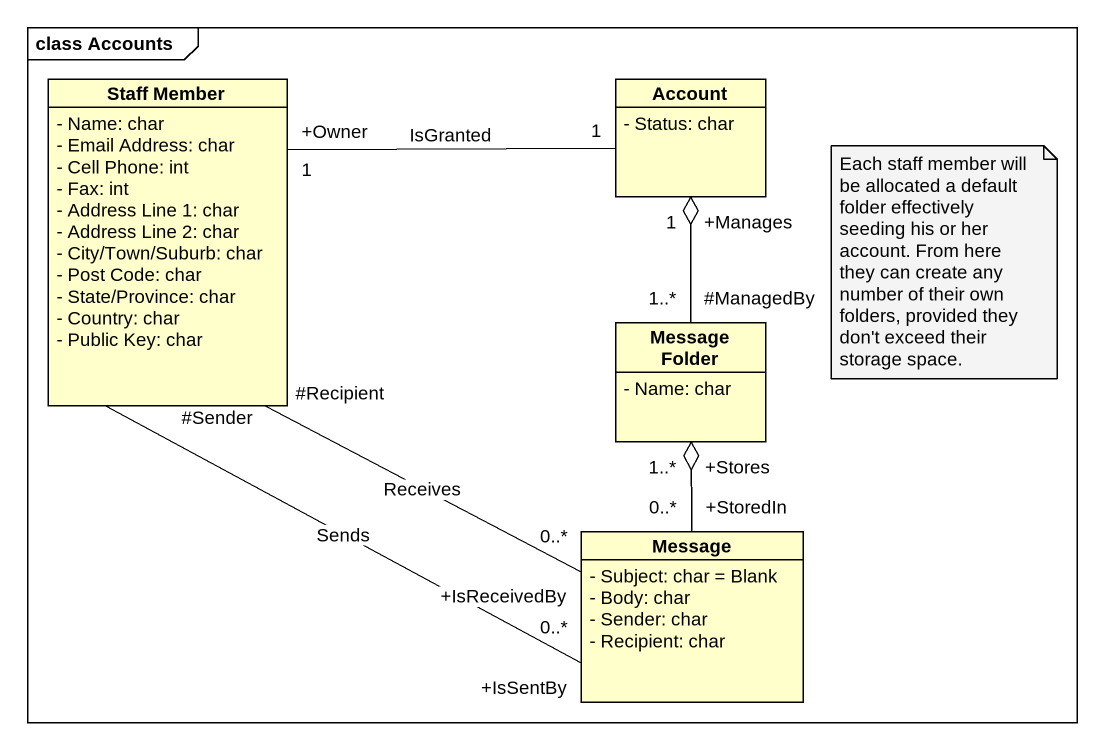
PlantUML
@startuml
mainframe class Accounts
hide circle
hide empty members
skinparam classAttributeIconSize 0
class "Staff Member" as Staff_Member {
  - Name: char
  - Email Address: char
  - Cell Phone: int
  - Fax: int
  - Address Line 1: char
  - Address Line 2: char
  - City/Town/Suburb: char
  - Post Code: char
  - State/Province: char
  - Country: char
  - Public Key: char
}
class Account {
  - Status: char
}
class "Message Folder" as Message_Folder {
  - Name: char
}
class Message {
  - Subject: char = Blank
  - Body: char
  - Sender: char
  - Recipient: char
}
Staff_Member "+Owner\n1" -right- "1" Account : IsGranted
Staff_Member "#Recipient" -- "+IsReceivedBy\n0..*" Message : Receives
Staff_Member "#Sender" -- "+IsSentBy\n0..*" Message : Sends
Message_Folder "#ManagedBy\n1..*" -up-o "+Manages\n1" Account
Message "+StoredIn\n0..*" -up-o "+Stores\n1..*" Message_Folder
note as N1
  Each staff member will be allocated a default folder effectively seeding his or her account. From here they can create any number of their own folders, provided they don't exceed their storage space.
end note
@enduml
